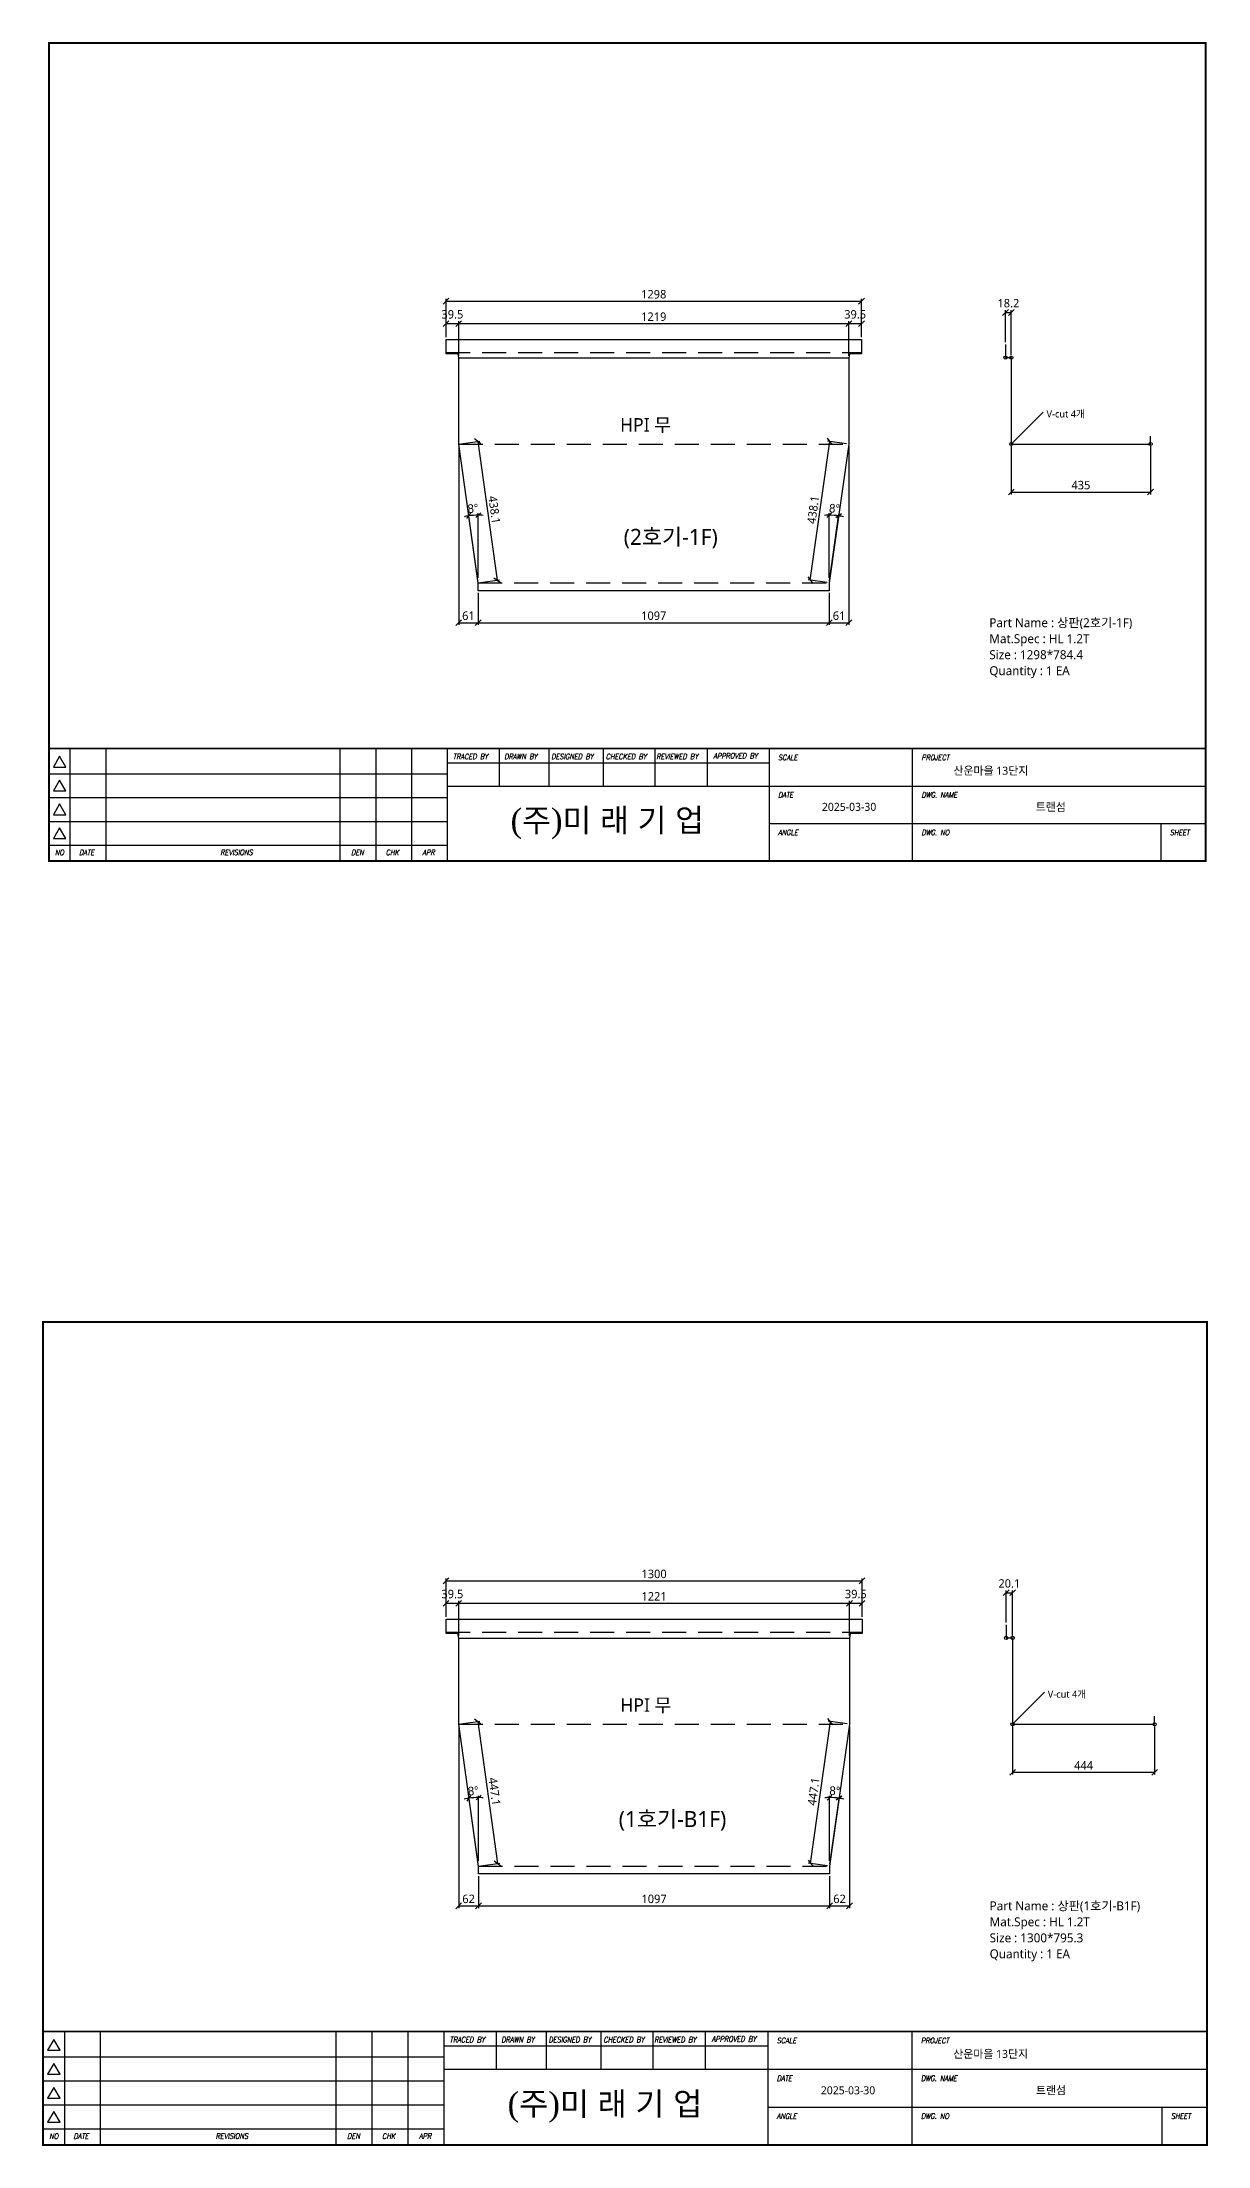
# Model space of a CAD drawing. Extents: x 674 to 10492, y -109346 to 1748.
# Drawn here: x 698 to 4341, y -105317 to -98744 of the extents above; entities that cross this region are included whole.
import ezdxf
from ezdxf.enums import TextEntityAlignment as Align

# ---------------------------------------------------------------- set-up
doc = ezdxf.new("R2010")
doc.units = 0
doc.header["$LTSCALE"] = 10
doc.header["$MEASUREMENT"] = 0
doc.linetypes.add('DASHED2', pattern=[0.375, 0.25, -0.125])
doc.layers.get('0').update_dxf_attribs({"linetype": 'CONTINUOUS'})
for name, color, linetype in [('22', 8, 'DASHED2'), ('dim', 3, 'CONTINUOUS'), ('FROM', 7, 'CONTINUOUS'), ('HIDDEN2', 8, 'CONTINUOUS'), ('레이져', 7, 'CONTINUOUS')]:
    doc.layers.add(name, color=color, linetype=linetype)
doc.styles.add('G1', font='batang.ttc', dxfattribs={"height": 20})
doc.styles.add('ITALICT', font='italict')
doc.styles.add('JKW', font='')
doc.styles.add('MIRAESTYLE', font='gulim.ttc')
doc.styles.add('YCKIM', font='gulim.ttc')
doc.styles.get('JKW').set_extended_font_data('NanumGothic')
doc.dimstyles.new('MIRAE', dxfattribs={"dimscale": 100, "dimtxt": 0.25, "dimasz": 0.15, "dimexe": 0.06, "dimexo": 0.06, "dimgap": 0.07, "dimtad": 1, "dimdec": 1, "dimtxsty": 'YCKIM', "dimblk": 'OBLIQUE', "dimcen": 2.5, "dimclrd": 3, "dimclre": 3, "dimclrt": 256, "dimadec": 1, "dimazin": 3, "dimtfac": 0.5, "dimtix": 1, "dimtmove": 0, "dimatfit": 3, "dimldrblk": 'OBLIQUE'})
doc.dimstyles.get("Standard").update_dxf_attribs({"dimtxt": 2.5, "dimasz": 2.5, "dimexe": 1.25, "dimexo": 0.625, "dimtad": 1, "dimtxsty": 'MIRAESTYLE', "dimcen": 2.5, "dimazin": 3, "dimtfac": 1, "dimtmove": 0, "dimatfit": 3})
doc.dimstyles.new('미래', dxfattribs={"dimscale": 120, "dimtxt": 0.2, "dimasz": 0.15, "dimexe": 0.06, "dimexo": 0.06, "dimgap": 0.07, "dimtad": 1, "dimdec": 1, "dimlfac": -1, "dimtxsty": 'JKW', "dimblk": 'OBLIQUE', "dimcen": 2.5, "dimclrd": 3, "dimclre": 3, "dimclrt": 256, "dimadec": 1, "dimazin": 2, "dimtfac": 0.5, "dimtmove": 1, "dimatfit": 3, "dimarcsym": 1})

# ---------------------------------------------------------------- blocks, each defined once
blk = doc.blocks.new('_OBLIQUE')
at = {"color": 0, "linetype": 'ByBlock'}
blk.add_line((-0.5, -0.5), (0.5, 0.5), dxfattribs=at)
blk = doc.blocks.new('3')
at = {"layer": 'FROM', "color": 7}
blk.add_line((25823.5, 11169), (25823.5, 11496.2), dxfattribs=at)
at = {"layer": 'FROM', "color": 2}
for p, q in [((25885.8, 11169), (25885.8, 11496.2)), ((25989.7, 11169), (25989.7, 11496.2)), ((26670, 11169), (26670, 11496.2)), ((26773.9, 11169), (26773.9, 11496.2)), ((26877.7, 11169), (26877.7, 11496.2)), ((25823.5, 11422.9), (26981.6, 11422.9)), ((25823.5, 11353.6), (26981.6, 11353.6)), ((25823.5, 11284.4), (26981.6, 11284.4)), ((25823.5, 11215.1), (26981.6, 11215.1))]:
    blk.add_line(p, q, dxfattribs=at)
at = {"layer": 'FROM', "color": 0}
for p, q in [((26981.6, 11169), (26981.6, 11496.2)), ((27131.3, 11496.2), (27131.3, 11387.2)), ((27276.5, 11387.2), (27276.5, 11496.2)), ((27434, 11496.2), (27434, 11387.2)), ((27583.7, 11496.2), (27583.7, 11387.2)), ((27735.3, 11496.2), (27735.3, 11387.2)), ((27915.7, 11496.2), (27915.7, 11169)), ((28332.2, 11169), (28332.2, 11496.2)), ((26981.6, 11454.7), (27915.7, 11454.7)), ((26981.6, 11387.2), (29183.5, 11387.2)), ((27915.7, 11278.1), (29183.5, 11278.1))]:
    blk.add_line(p, q, dxfattribs=at)
at = {"layer": 'FROM'}
blk.add_line((29053.7, 11278.1), (29053.7, 11169), dxfattribs=at)
at = {"layer": 'FROM', "color": 0, "const_width": 5.89}
blk.add_lwpolyline([(25823.5, 11169), (29183.5, 11169), (29183.5, 13545), (25823.5, 13545)], close=True, dxfattribs=at)
at = {"layer": 'FROM', "color": 0, "const_width": 4.87}
blk.add_lwpolyline([(25823.5, 11496.2), (29183.5, 11496.2)], dxfattribs=at)
at = {"layer": 'FROM', "color": 2}
for points in [[(25854.7, 11473.5), (25836.7, 11442.3), (25872.7, 11442.3)], [(25854.7, 11404.3), (25836.7, 11373.1), (25872.7, 11373.1)], [(25854.7, 11335), (25836.7, 11303.8), (25872.7, 11303.8)], [(25854.7, 11265.7), (25836.7, 11234.6), (25872.7, 11234.6)]]:
    blk.add_lwpolyline(points, close=True, dxfattribs=at)
at = {"layer": 'FROM', "color": 4, "style": 'ITALICT', "width": 0.8}
for s, height, p in [('TRACED BY', 15.58, (26997.2, 11465)), ('DRAWN BY', 15.58, (27146.3, 11465)), ('DESIGNED BY', 15.583, (27282.8, 11465)), ('CHECKED BY', 15.58, (27441.2, 11465)), ('REVIEWED BY', 15.583, (27587.9, 11465)), ('APPROVED BY', 15.583, (27753.8, 11466.9)), ('SCALE', 15.58, (27941.7, 11462.5)), ('PROJECT', 15.58, (28358.1, 11462.5)), ('DATE', 15.58, (27941.7, 11353.4)), ('DWG. NAME', 15.58, (28358.1, 11353.4)), ('ANGLE', 15.58, (27941.7, 11244.4)), ('DWG. NO', 15.58, (28358.1, 11244.4)), ('SHEET', 15.58, (29079.6, 11244.4)), ('NO', 15.58, (25841.2, 11186.7)), ('DATE', 15.58, (25911.2, 11186.7)), ('REVISIONS', 15.58, (26321.6, 11186.7)), ('DEN', 15.58, (26701.4, 11186.7)), ('CHK', 15.58, (26802.1, 11186.7)), ('APR', 15.58, (26908.6, 11186.7))]:
    blk.add_text(s, height=height, dxfattribs=at).set_placement(p)
blk = doc.blocks.new('transom_frame')
at = {"xscale": 0.837272107773114, "yscale": 0.837272107773114, "zscale": 0.837272107773114}
blk.add_blockref('3', (-21621.3, -9351.5), dxfattribs=at)
at = {"style": 'G1'}
blk.add_text('(주)미 래 기 업', height=55.92, dxfattribs=at).set_placement((1358.1, 93.9), align=Align.MIDDLE)

msp = doc.modelspace()

# ---------------------------------------------------------------- linework, layer by layer
for p, q in [((3708.5, -99689), (3708.5, -99730)), ((3708.5, -99730), (3726.7, -99730)), ((3726.7, -99730), (3726.7, -99730)), ((3726.7, -99730), (3726.7, -100000)), ((4161.7, -100000), (4161.7, -99975)), ((3726.7, -100000), (4161.7, -100000)), ((3710.5, -103689), (3710.5, -103730)), ((3710.5, -103730), (3730.6, -103730)), ((3730.6, -103730), (3730.6, -103730)), ((3730.6, -103730), (3730.6, -104000)), ((4174.6, -104000), (4174.6, -103975)), ((3730.6, -104000), (4174.6, -104000))]:
    msp.add_line(p, q)
at = {"color": 6}
for centre in [(3708.5, -99730), (3726.7, -99730), (3726.7, -100000), (4161.7, -100000), (3710.5, -103730), (3730.6, -103730), (3730.6, -104000), (4174.6, -104000)]:
    msp.add_circle(centre, 5, dxfattribs=at)
at = {"layer": '22', "ltscale": 30}
for p, q in [((1960.5, -99714.2), (3258.5, -99714.2)), ((2000, -100000), (3219, -100000)), ((2061, -100433.8), (3158, -100433.8)), ((1960.5, -103712.3), (3260.5, -103712.3)), ((2000, -104000), (3221, -104000)), ((2062, -104442.8), (3159, -104442.8))]:
    msp.add_line(p, q, dxfattribs=at)
at = {"layer": 'HIDDEN2'}
for p, q in [((2000, -99731.2), (3219, -99731.2)), ((2000, -103731.2), (3221, -103731.2))]:
    msp.add_line(p, q, dxfattribs=at)
at = {"layer": '레이져'}
for p, q in [((1960.5, -99673.8), (3258.5, -99673.8)), ((1960.5, -99714.2), (1960.5, -99673.8)), ((3258.5, -99673.8), (3258.5, -99714.2)), ((1960.5, -99718.1), (1960.5, -99714.2)), ((1998.1, -99718.1), (1960.5, -99718.1)), ((2000, -99731.2), (1998.1, -99718.1)), ((2000, -100000), (2000, -99731.2)), ((3220.9, -99718.1), (3219, -99731.2)), ((3219, -99731.2), (3219, -100000)), ((3258.5, -99718.1), (3220.9, -99718.1)), ((3258.5, -99714.2), (3258.5, -99718.1)), ((2061, -100433.8), (2000, -100000)), ((3219, -100000), (3158, -100433.8)), ((2061, -100458.2), (2061, -100433.8)), ((2061, -100433.8), (2061, -100433.8)), ((3158, -100433.8), (3158, -100433.8)), ((3158, -100433.8), (3158, -100458.2)), ((3158, -100458.2), (2061, -100458.2)), ((1960.5, -103671.9), (3260.5, -103671.9)), ((1960.5, -103712.3), (1960.5, -103671.9)), ((1960.5, -103716.2), (1960.5, -103712.3)), ((1997.84, -103716.2), (1960.5, -103716.2)), ((2000, -103731.2), (1997.84, -103716.2)), ((3223.16, -103716.2), (3221, -103731.2)), ((3260.5, -103716.2), (3223.16, -103716.2)), ((3260.5, -103671.9), (3260.5, -103712.3)), ((3260.5, -103712.3), (3260.5, -103716.2)), ((2000, -104000), (2000, -103731.2)), ((3221, -103731.2), (3221, -104000)), ((2062, -104442.8), (2000, -104000)), ((3221, -104000), (3159, -104442.8)), ((2062, -104467.2), (2062, -104442.8)), ((2062, -104442.8), (2062, -104442.8)), ((3159, -104442.8), (3159, -104442.8)), ((3159, -104442.8), (3159, -104467.2)), ((3159, -104467.2), (2062, -104467.2))]:
    msp.add_line(p, q, dxfattribs=at)

# ---------------------------------------------------------------- block references
for p, xscale, yscale in [((719.5, -101303.2, 1.28), 1.284765625, 1.284765625), ((701.5, -105314.1, 1.29), 1.292578125, 1.292578125)]:
    msp.add_blockref('transom_frame', p, dxfattribs=dict(xscale=xscale, yscale=yscale))

# ---------------------------------------------------------------- texts
at = {"style": 'JKW'}
for s, height, p in [('Part Name : 상판(2호기-1F)', 28, (3658, -100558.2)), ('Mat.Spec : HL 1.2T', 28, (3658, -100608.2)), ('Size : 1298*784.4', 28, (3658, -100658.2)), ('Quantity : 1 EA', 28, (3658, -100708.2)), ('산운마을 13단지', 25, (3545.98, -101020.55)), ('2025-03-30', 25, (3134.86, -101133.61)), ('트랜섬', 25, (3802.94, -101133.61)), ('Part Name : 상판(1호기-B1F)', 28, (3659, -104567.2)), ('Mat.Spec : HL 1.2T', 28, (3659, -104617.2)), ('Size : 1300*795.3', 28, (3659, -104667.2)), ('Quantity : 1 EA', 28, (3659, -104717.2)), ('산운마을 13단지', 25, (3545.17, -105029.73)), ('2025-03-30', 25, (3131.55, -105143.48)), ('트랜섬', 25, (3803.69, -105143.48))]:
    msp.add_text(s, height=height, dxfattribs=at).set_placement(p, align=Align.MIDDLE_LEFT)
at = {"char_height": 22, "attachment_point": 1, "style": 'JKW'}
for insert in [(3836.7, -99895), (3840.6, -103895)]:
    msp.add_mtext('V-cut 4개', dxfattribs=dict(at, insert=insert))
at = {"layer": '레이져', "style": 'JKW'}
for s, height, p in [('HPI 무', 42, (2504.5, -99940)), ('(2호기-1F)', 50, (2515.67, -100290)), ('HPI 무', 42, (2505.5, -103940)), ('(1호기-B1F)', 50, (2500, -104296))]:
    msp.add_text(s, height=height, dxfattribs=at).set_placement(p, align=Align.MIDDLE_LEFT)

# ---------------------------------------------------------------- dimensions: what is measured, and where the dimension line sits
for base, line1, line2 in [((2045.75, -100222.85), ((2061, -100433.8), (2000, -100000)), ((2061, -100433.8), (2061, -100423.8))), ((3173.25, -100222.85), ((3158, -100433.8), (3158, -100423.8)), ((3158, -100433.8), (3219, -100000))), ((2046.5, -104229.6), ((2062, -104442.8), (2000, -104000)), ((2062, -104442.8), (2062, -104432.8))), ((3174.5, -104229.6), ((3159, -104442.8), (3159, -104432.8)), ((3159, -104442.8), (3221, -104000)))]:
    msp.add_angular_dim_2l(base=base, line1=line1, line2=line2, dimstyle='mirae', override={"dimtxt": 0.27, "dimgap": 0.02, "dimdec": 0, "dimlfac": 1, "dimdsep": 46, "dimclrt": 7}).render()
at = {"layer": 'dim'}
for base, p1, p2 in [((1960.5, -99553.8), (1960.5, -99673.8), (3258.5, -99673.8)), ((1960.5, -99623.8), (1960.5, -99673.8), (2000, -99731.2)), ((3219, -99623.8), (3219, -99731.2), (3258.5, -99673.8)), ((3708.5, -99589), (3708.5, -99689), (3726.7, -99730)), ((2000, -99623.8), (2000, -99731.2), (3219, -99731.2)), ((2000, -100558.2), (2000, -100000), (2061, -100458.2)), ((3158, -100558.2), (3158, -100458.2), (3219, -100000)), ((3726.7, -100150), (3726.7, -100000), (4161.7, -100000)), ((2061, -100558.2), (2061, -100458.2), (3158, -100458.2)), ((1960.5, -103551.9), (1960.5, -103671.9), (3260.5, -103671.9)), ((1960.5, -103621.9), (1960.5, -103671.9), (2000, -103731.2)), ((2000, -103621.9), (2000, -103731.2), (3221, -103731.2)), ((3221, -103621.9), (3221, -103731.2), (3260.5, -103671.9)), ((3710.5, -103589), (3710.5, -103689), (3730.6, -103730)), ((2000, -104567.2), (2000, -104000), (2062, -104467.2)), ((3159, -104567.2), (3159, -104467.2), (3221, -104000)), ((3730.6, -104150), (3730.6, -104000), (4174.6, -104000)), ((2062, -104567.2), (2062, -104467.2), (3159, -104467.2))]:
    msp.add_linear_dim(base=base, p1=p1, p2=p2, dimstyle='미래', override={"dimtxt": 0.22, "dimgap": 0.07, "dimdec": 1, "dimlfac": 1, "dimdsep": 46, "dimclrt": 7}, dxfattribs=at).render()
for base, p1, p2, angle in [((2059.42, -99991.65), (2000, -100000), (2061, -100433.8), 278.004324), ((3098.58, -100425.45), (3158, -100433.8), (3219, -100000), 81.995676), ((2059.42, -103991.68), (2000, -104000), (2062, -104442.8), 277.970626), ((3099.58, -104434.48), (3159, -104442.8), (3221, -104000), 82.029374)]:
    msp.add_linear_dim(base=base, p1=p1, p2=p2, angle=angle, dimstyle='미래', override={"dimtxt": 0.22, "dimgap": 0.07, "dimdec": 1, "dimlfac": 1, "dimdsep": 46, "dimclrt": 7}, dxfattribs=at).render()

# ---------------------------------------------------------------- leaders
for points in [[(3726.7, -100000), (3826.7, -99900)], [(3730.6, -104000), (3830.6, -103900)]]:
    msp.add_leader(points, dimstyle='Standard', dxfattribs=at)

doc.saveas('drawing.dxf')
